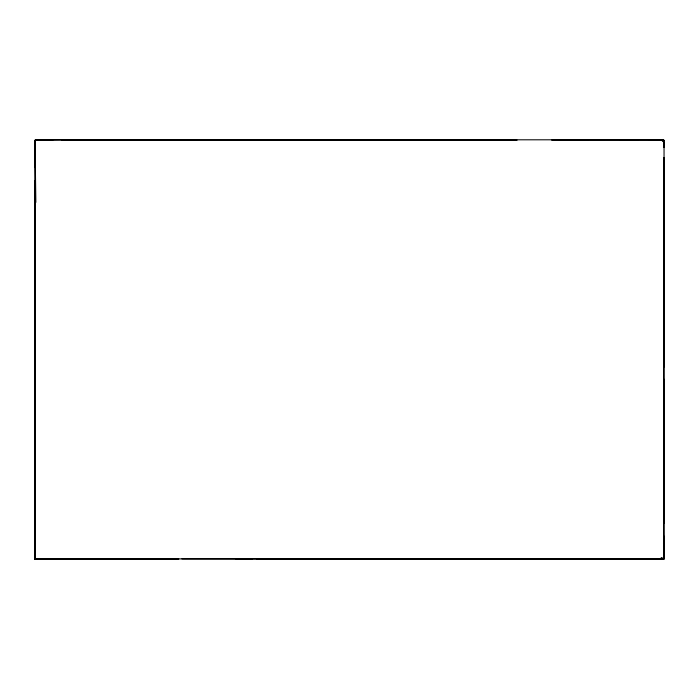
<?xml version="1.0" encoding="UTF-8"?>
<svg xmlns="http://www.w3.org/2000/svg" width="699" height="699" viewBox="0 0 699 699"><rect width="100%" height="100%" fill="white"/><g stroke="black" fill="none" stroke-linecap="round" stroke-linejoin="round"><path stroke-width="1.05" d="M35.972 559.2L34.967 558.868L36.663 559.165L34.967 558.868L34.95 542.249L35.256 559.165L178.691 559.113M34.95 513.634L34.95 142.019L34.95 157.869L34.976 151.552M34.95 418.124L35.002 180.665M34.95 239.032L34.95 197.433M34.976 441.908L34.95 541.882M35.186 349.5L35.3 238.639M35.186 165.348L35.282 151.674M664.05 483.507L664.05 441.908M664.05 366.958L664.05 313.973M663.945 340.465L664.05 217.057M664.05 239.032L664.05 157.869L663.596 217.057M35.002 262.807L35.055 239.032M35.055 366.958L34.95 483.507M663.692 378.893L664.05 541.882M35.055 151.552L34.976 167.306L34.95 147.55M35.247 500.266L35.011 555.967L35.518 559.191L35.011 559.017L52.495 558.824M35.186 275.231L35.3 263.392M35.186 374.253L35.3 362.414M35.3 461.436L35.186 496.639M663.701 237.564L663.701 173.562M663.701 435.608L663.814 423.769M663.701 460.361L663.701 159.922M35.291 192.609L35.3 214.043M35.291 507.474L35.3 539.078M664.024 145.051L663.998 147.55L663.596 140.289M663.701 214.043L663.814 202.361M663.709 506.391L663.701 484.957M35.413 165.348L35.3 237.564M35.291 540.764L34.95 558.641M35.046 533.652L35.413 496.639M663.701 142.509L663.587 139.896L664.024 140.735L663.526 140.115M663.701 169.359L663.753 167.306M663.727 555.469L664.05 555.967L664.024 540.877M663.718 547.326L663.701 461.436M663.744 543.813L663.998 537.68M34.95 537.68L35.02 543.455L35.518 543.848L35.011 543.621L35.256 541.043M34.95 143.251L35.186 140.045L37.825 140.289M35.203 140.752L35.265 145.838M663.797 558.248L663.735 553.162M34.976 142.046L35.247 140.289L34.976 140.761M664.05 557.496L663.587 559.104L661.175 558.711M663.936 558.702L664.024 558.265L663.482 559.191L663.753 558.658M35.099 555.452L34.95 543.237L35.238 544.023M663.744 559.165L663.648 540.642L663.98 543.455L663.473 543.805L663.989 543.621M35.011 541.271L35.151 540.764M663.762 544.023L663.727 540.877M35.867 140.298L35.186 141.504L35.413 147.926M36.663 559.2L35.011 559.017L48.406 558.868L35.256 558.868M36.619 139.896L35.046 140.289L53.002 139.8L36.619 139.826L662.381 139.8M662.381 141.504L663.814 140.045M34.959 541.043L35.055 540.598M35.064 140.298L37.51 140.132M663.133 559.078L663.875 558.676L661.175 557.496M35.431 139.922L35.859 139.826M35.247 558.658L35.859 559.174L35.046 558.711L35.413 559.104L35.046 551.074M662.337 559.2L663.858 558.999L663.901 543.743M39.86 140.158L68.799 139.8M659.14 558.842L631.87 558.868L663.473 558.868M42.193 140.141L47.969 140.15M656.807 558.859L651.031 558.851M649.021 140.158L659.14 140.158M49.979 558.842L39.86 558.842M651.031 140.15L656.807 140.141M47.969 558.851L42.193 558.859M663.727 559.008L649.021 558.842M663.028 559.017L589.781 559.113M650.594 559.017L663.028 559.191M61.425 140.158L517.085 140.15M56.593 559.017L109.219 559.113M656.09 559.165L548.907 559.165L571.537 559.165M82.718 140.15L93.421 140.045M551.668 140.141L657.68 140.132M619.497 140.15L637.575 140.158M40.446 558.807L79.503 558.851M147.332 558.859L93.421 558.955M605.579 558.955L616.282 558.851M110.652 140.15L139.765 140.15M588.348 558.851L559.235 558.851M256.568 559.113L619.34 559.165M181.915 140.15L198.132 140.045M295.441 140.15L311.658 140.045M446.81 140.15L463.026 140.045M559.235 140.15L588.348 140.15M139.765 558.851L110.652 558.851M235.974 558.955L252.19 558.851M387.342 558.955L403.559 558.851M500.868 558.955L517.085 558.851M619.34 559.017L67.13 558.868M150.093 559.017L39.572 559.104M520.309 559.113L548.907 559.017M642.407 558.868L181.915 558.851M43.941 559.174L53.002 559.174L41.32 558.868M589.781 559.165L605.194 559.2M520.309 559.017L571.537 559.113M387.342 140.045L403.559 140.15M235.974 140.045L252.19 140.15M446.81 558.851L463.026 558.955M295.441 558.851L311.658 558.955M176.576 558.851L178.691 558.868M630.201 558.955L645.998 559.104M53.002 559.104L35.186 558.955M61.425 558.842L68.799 558.955M659.428 139.896L655.059 139.826L663.543 140.324M43.941 139.896L49.979 140.158M663.84 540.659L663.936 559.008L656.09 559.017M661.175 139.896L663.124 140.062M34.95 543.237L35.256 543.813M35.002 540.458L34.976 540.135M663.543 139.983L664.041 143.251L664.05 142.019L664.024 523.07L663.945 513.634M663.753 535.88L664.015 539.593M35.282 547.326L35.186 250.478M35.859 202.361L35.186 154.488M663.718 434.341L664.041 463.874M35.055 483.507L35.3 495.032M34.95 538.912L34.976 540.17M663.709 425.691L663.945 441.908M663.701 238.639L663.814 250.478M663.701 263.392L663.814 275.231M35.186 324.747L35.3 336.586M35.186 423.769L35.3 435.608M35.186 448.522L35.3 460.361M663.998 157.869L664.024 167.306M664.041 262.807L664.05 287.944M664.024 392.995L664.041 418.124M663.928 540.764L664.05 541.271L663.989 540.764"/></g></svg>
